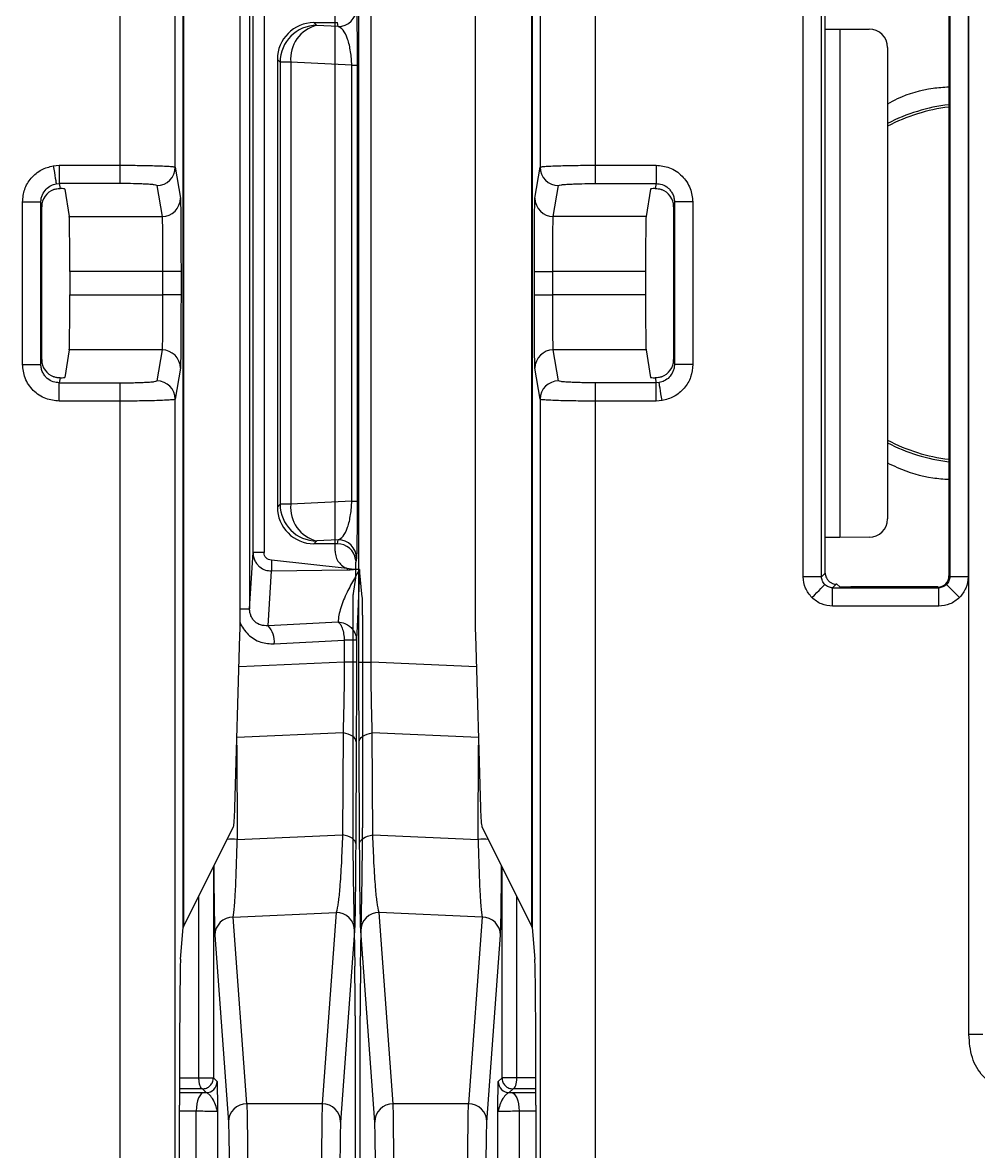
# Model space of a CAD drawing. Header units: inches. Extents: x 897.4 to 914.4, y -8.5 to 2.5.
# Drawn here: x 906.914 to 907.426, y -1.003 to -0.398 of the extents above; entities that cross this region are included whole.
import ezdxf

# ---------------------------------------------------------------- set-up
doc = ezdxf.new("R2010")
doc.units = ezdxf.units.IN
doc.header["$LTSCALE"] = 4
doc.header["$MEASUREMENT"] = 0
doc.layers.get('0').update_dxf_attribs({"linetype": 'CONTINUOUS'})

msp = doc.modelspace()

# ---------------------------------------------------------------- linework, layer by layer
for p, q in [((906.96596, -0.47437), (906.96596, 0.54089)), ((906.99548, -0.47539), (906.99548, 0.54089)), ((907.19113, 0.54089), (907.19113, -0.47539)), ((907.22066, 0.54089), (907.22066, -0.47437)), ((907.42105, -0.94044), (907.42105, -0.13476)), ((906.99975, -0.883), (906.99975, -0.19221)), ((906.99984, -0.19252), (906.99984, -0.88268)), ((907.18678, -0.88268), (907.18678, -0.19252)), ((907.18687, -0.19221), (907.18687, -0.883)), ((907.09399, -0.74085), (907.09399, -0.33435)), ((907.10046, -0.74085), (907.10046, -0.33435)), ((907.03031, -0.71672), (907.03031, -0.35849)), ((907.03536, -0.36302), (907.03536, -0.71219)), ((907.15631, -0.35849), (907.15631, -0.71671)), ((907.33222, -0.695), (907.33222, -0.38021)), ((907.34207, -0.695), (907.34207, -0.38021)), ((907.41036, -0.38064), (907.41036, -0.69457)), ((907.41079, -0.38021), (907.41079, -0.695)), ((907.42063, -0.38021), (907.42063, -0.695)), ((907.34404, -0.40135), (907.34404, -0.38218)), ((907.03719, -0.68206), (907.03719, -0.39315)), ((907.04309, -0.39315), (907.04309, -0.68206)), ((907.06987, -0.39791), (907.08247, -0.39789)), ((907.06987, -0.39791), (907.07137, -0.39941)), ((907.08282, -0.40001), (907.07137, -0.39941)), ((907.08125, -0.68131), (907.08125, -0.39389)), ((907.08282, -0.40001), (907.08247, -0.39789)), ((907.34404, -0.67385), (907.34404, -0.40135)), ((907.34404, -0.40135), (907.35182, -0.40135)), ((907.35182, -0.40135), (907.35182, -0.67385)), ((907.35182, -0.40135), (907.36759, -0.40136)), ((907.37741, -0.4112), (907.37741, -0.664)), ((907.05025, -0.4176), (907.05171, -0.41907)), ((907.05025, -0.4176), (907.05025, -0.6576)), ((907.05745, -0.41907), (907.05171, -0.41907)), ((907.05171, -0.41907), (907.05171, -0.65614)), ((907.09014, -0.42078), (907.05745, -0.41907)), ((907.05745, -0.41907), (907.05745, -0.65614)), ((907.09014, -0.65443), (907.09014, -0.42078)), ((907.09014, -0.42078), (907.09302, -0.42078)), ((907.09302, -0.42078), (907.09302, -0.65443)), ((906.93007, -0.47463), (906.9333, -0.47437)), ((906.9333, -0.47437), (906.96596, -0.47437)), ((906.9333, -0.47437), (906.9333, -0.48419)), ((906.96596, -0.48419), (906.96596, -0.47437)), ((906.99548, -0.47539), (906.99825, -0.49201)), ((907.18837, -0.49201), (907.19113, -0.47539)), ((907.22066, -0.47437), (907.25332, -0.47437)), ((907.22066, -0.47437), (907.22066, -0.48419)), ((907.25332, -0.47437), (907.25332, -0.48419)), ((906.93168, -0.48433), (906.9333, -0.48419)), ((906.96596, -0.48419), (906.9333, -0.48419)), ((906.9333, -0.48419), (906.93374, -0.48686)), ((906.93622, -0.48711), (906.93868, -0.50184)), ((906.98564, -0.48522), (906.98841, -0.50184)), ((907.19821, -0.50184), (907.20098, -0.48522)), ((907.22066, -0.48419), (907.25332, -0.48419)), ((907.25039, -0.48711), (907.24794, -0.50184)), ((907.25332, -0.48419), (907.25288, -0.48686)), ((906.91362, -0.58114), (906.91362, -0.49407)), ((906.91362, -0.49407), (906.92346, -0.49407)), ((906.92346, -0.58114), (906.92346, -0.49407)), ((906.92389, -0.49665), (906.92346, -0.49407)), ((907.26315, -0.49407), (907.26272, -0.49665)), ((907.26315, -0.49407), (907.26315, -0.58114)), ((907.273, -0.49407), (907.26315, -0.49407)), ((907.273, -0.49407), (907.273, -0.58114)), ((906.92389, -0.57855), (906.92389, -0.49665)), ((906.93868, -0.50184), (906.98841, -0.50184)), ((907.24794, -0.50184), (907.19821, -0.50184)), ((907.26272, -0.49665), (907.26272, -0.57855)), ((906.98874, -0.53133), (906.93892, -0.53133)), ((906.93892, -0.53133), (906.93892, -0.54388)), ((906.99858, -0.53133), (906.98874, -0.53133)), ((906.98874, -0.53133), (906.98874, -0.54388)), ((906.99858, -0.53133), (906.99858, -0.54388)), ((907.18804, -0.54388), (907.18804, -0.53133)), ((907.18804, -0.53133), (907.19788, -0.53133)), ((907.2477, -0.53133), (907.19788, -0.53133)), ((907.19788, -0.54388), (907.19788, -0.53133)), ((907.2477, -0.53133), (907.2477, -0.54388)), ((906.93892, -0.54388), (906.98874, -0.54388)), ((906.99858, -0.54388), (906.98874, -0.54388)), ((907.18804, -0.54388), (907.19788, -0.54388)), ((907.2477, -0.54388), (907.19788, -0.54388)), ((906.93868, -0.57336), (906.93622, -0.5881)), ((906.98841, -0.57336), (906.93868, -0.57336)), ((906.98841, -0.57336), (906.98564, -0.58999)), ((907.20098, -0.58999), (907.19821, -0.57336)), ((907.24794, -0.57336), (907.19821, -0.57336)), ((907.24794, -0.57336), (907.25039, -0.5881)), ((906.92346, -0.58114), (906.92389, -0.57855)), ((907.26272, -0.57855), (907.26315, -0.58114)), ((906.91362, -0.58114), (906.92346, -0.58114)), ((906.99825, -0.58319), (906.99548, -0.59982)), ((907.19113, -0.59982), (907.18837, -0.58319)), ((907.273, -0.58114), (907.26315, -0.58114)), ((906.93374, -0.58835), (906.9333, -0.59101)), ((906.9333, -0.59101), (906.96596, -0.59101)), ((906.9333, -0.60084), (906.9333, -0.59101)), ((906.96596, -0.60084), (906.96596, -0.59101)), ((907.22066, -0.59101), (907.22066, -0.60084)), ((907.25332, -0.59101), (907.22066, -0.59101)), ((907.25288, -0.58835), (907.25332, -0.59101)), ((907.25493, -0.59088), (907.25332, -0.59101)), ((907.25332, -0.60084), (907.25332, -0.59101)), ((906.96596, -0.60084), (906.9333, -0.60084)), ((906.96596, -1.45201), (906.96596, -0.60084)), ((906.99548, -1.45201), (906.99548, -0.59982)), ((907.19113, -0.59982), (907.19113, -1.45201)), ((907.22066, -0.60084), (907.22066, -1.45201)), ((907.25332, -0.60084), (907.22066, -0.60084)), ((907.25655, -0.60057), (907.25332, -0.60084)), ((907.05025, -0.6576), (907.05171, -0.65614)), ((907.05745, -0.65614), (907.05171, -0.65614)), ((907.09014, -0.65443), (907.05745, -0.65614)), ((907.09014, -0.65443), (907.09302, -0.65443)), ((907.07137, -0.6758), (907.06987, -0.67729)), ((907.08247, -0.67732), (907.06987, -0.67729)), ((907.08282, -0.6752), (907.07137, -0.6758)), ((907.08247, -0.67732), (907.08282, -0.6752)), ((907.34404, -0.69302), (907.34404, -0.67385)), ((907.35182, -0.67385), (907.34404, -0.67385)), ((907.36759, -0.67384), (907.35182, -0.67385)), ((907.03536, -0.71219), (907.03719, -0.68206)), ((907.04309, -0.68206), (907.03719, -0.68206)), ((907.04702, -0.68603), (907.04702, -0.69188)), ((907.08775, -0.69057), (907.04702, -0.68603)), ((907.0922, -0.68574), (907.0923, -0.68719)), ((907.09266, -0.68503), (907.0923, -0.68719)), ((907.04524, -0.72127), (907.04702, -0.69188)), ((907.04702, -0.69188), (907.08775, -0.69123)), ((907.08775, -0.69057), (907.08775, -0.69123)), ((907.09106, -0.69115), (907.08775, -0.69057)), ((907.09222, -0.69557), (907.09083, -0.70394)), ((907.09432, -0.69115), (907.09106, -0.69115)), ((907.09579, -0.70586), (907.09432, -0.69115)), ((907.34207, -0.695), (907.33222, -0.695)), ((907.34207, -0.695), (907.34404, -0.69302)), ((907.41036, -0.69457), (907.41079, -0.695)), ((907.42063, -0.695), (907.41079, -0.695)), ((907.34991, -0.69896), (907.34797, -0.7009)), ((907.34797, -0.7009), (907.40489, -0.7009)), ((907.34797, -0.71074), (907.34797, -0.7009)), ((907.35177, -0.70042), (907.35033, -0.69898)), ((907.40446, -0.70047), (907.35768, -0.70047)), ((907.40489, -0.7009), (907.40446, -0.70047)), ((907.40489, -0.71074), (907.40489, -0.7009)), ((907.41602, -0.70613), (907.40906, -0.69917)), ((907.03031, -0.71219), (907.03536, -0.71219)), ((907.09075, -0.71377), (907.09075, -0.82965)), ((907.40489, -0.71074), (907.34797, -0.71074)), ((907.08279, -0.71931), (907.04524, -0.72127)), ((907.09587, -0.71566), (907.09587, -0.82965)), ((907.02749, -0.8188), (907.03018, -0.72626)), ((907.04861, -0.73102), (907.08615, -0.72905)), ((907.08615, -0.72905), (907.08615, -0.74085)), ((907.09263, -0.72905), (907.08615, -0.72905)), ((907.09263, -0.72905), (907.09263, -0.74085)), ((907.15644, -0.72626), (907.15913, -0.8188)), ((907.08615, -0.74085), (907.02968, -0.74332)), ((907.09263, -0.74085), (907.08615, -0.74085)), ((907.09399, -0.74085), (907.10046, -0.74085)), ((907.15694, -0.74332), (907.10046, -0.74085)), ((907.08546, -0.77873), (907.02858, -0.78121)), ((907.08546, -0.77873), (907.08519, -0.83333)), ((907.10143, -0.83333), (907.10116, -0.77873)), ((907.15804, -0.78121), (907.10116, -0.77873)), ((907.02846, -0.7852), (907.02872, -0.83579)), ((907.09253, -0.78344), (907.09225, -0.83804)), ((907.09436, -0.83804), (907.09409, -0.78344)), ((907.1579, -0.83579), (907.15816, -0.7852)), ((906.99984, -0.88268), (907.02669, -0.82883)), ((907.15993, -0.82883), (907.18678, -0.88268)), ((907.02872, -0.83579), (907.08519, -0.83333)), ((907.10143, -0.83333), (907.1579, -0.83579)), ((907.01592, -0.85044), (907.01592, -0.96361)), ((907.1707, -0.96361), (907.1707, -0.85044)), ((907.0909, -0.85641), (907.09178, -0.90367)), ((907.09484, -0.90367), (907.09572, -0.85641)), ((907.008, -0.86633), (907.008, -0.96361)), ((907.17862, -0.96361), (907.17862, -0.86633)), ((907.02657, -0.87739), (907.08178, -0.87499)), ((907.03387, -0.97752), (907.02657, -0.87739)), ((907.08178, -0.87499), (907.07431, -0.97752)), ((907.11231, -0.97752), (907.10484, -0.87499)), ((907.16005, -0.87739), (907.10484, -0.87499)), ((907.16005, -0.87739), (907.15275, -0.97752)), ((906.99834, -0.90004), (906.99975, -0.883)), ((907.18687, -0.883), (907.18828, -0.90004)), ((907.01673, -0.88717), (907.02402, -0.98729)), ((907.09162, -0.88476), (907.08415, -0.98729)), ((907.10247, -0.98729), (907.095, -0.88476)), ((907.1626, -0.98729), (907.16989, -0.88717)), ((907.09193, -0.93043), (907.09193, -1.32832)), ((907.09469, -1.32832), (907.09469, -0.93043)), ((907.42859, -0.94044), (907.42105, -0.94044)), ((906.99773, -0.96364), (907.008, -0.96361)), ((907.008, -0.96361), (907.01592, -0.96361)), ((907.01592, -0.96361), (907.01791, -0.9656)), ((907.1687, -0.9656), (907.1707, -0.96361)), ((907.17862, -0.96361), (907.1707, -0.96361)), ((907.18889, -0.96364), (907.17862, -0.96361)), ((907.01002, -0.96951), (906.99772, -0.96955)), ((906.99772, -0.97145), (907.01094, -0.9715)), ((907.01201, -0.97151), (907.01002, -0.96951)), ((907.01094, -0.9715), (907.01201, -0.97151)), ((907.1766, -0.96951), (907.17461, -0.97151)), ((907.17461, -0.97151), (907.17568, -0.9715)), ((907.17568, -0.9715), (907.1889, -0.97145)), ((907.18889, -0.96955), (907.1766, -0.96951)), ((906.99772, -1.51413), (906.99772, -0.97835)), ((907.07431, -0.97752), (907.03387, -0.97752)), ((907.15275, -0.97752), (907.11231, -0.97752)), ((907.1889, -0.97835), (907.1889, -1.51413)), ((906.99772, -0.98131), (907.00678, -0.98135)), ((907.00678, -1.01906), (907.00678, -0.98135)), ((907.01814, -0.98158), (907.01814, -1.01882)), ((907.16848, -1.01882), (907.16848, -0.98158)), ((907.17984, -0.98135), (907.1889, -0.98131)), ((907.17984, -0.98135), (907.17984, -1.01906))]:
    msp.add_line(p, q)
at = {"flags": 128}
for points in [[(906.93007, -0.47463), (906.93037, -0.47646), (906.93067, -0.47823), (906.93094, -0.47986), (906.93118, -0.48131), (906.93138, -0.48252), (906.93154, -0.48345), (906.93164, -0.48406), (906.93168, -0.48433)], [(907.25655, -0.60057), (907.25624, -0.59874), (907.25595, -0.59698), (907.25568, -0.59534), (907.25544, -0.59389), (907.25524, -0.59268), (907.25508, -0.59176), (907.25498, -0.59115), (907.25493, -0.59088)], [(907.33684, -0.70613), (907.33818, -0.70479), (907.33948, -0.70349), (907.34068, -0.70229), (907.34173, -0.70124), (907.34259, -0.70038), (907.34324, -0.69973), (907.34365, -0.69932), (907.34379, -0.69917)], [(907.09253, -0.78344), (907.09239, -0.78266), (907.09201, -0.78189), (907.09139, -0.78117), (907.09054, -0.78051), (907.0895, -0.77992), (907.08829, -0.77942), (907.08693, -0.77902), (907.08546, -0.77873)], [(907.09409, -0.78344), (907.09423, -0.78266), (907.09461, -0.78189), (907.09523, -0.78117), (907.09607, -0.78051), (907.09712, -0.77992), (907.09833, -0.77942), (907.09969, -0.77902), (907.10116, -0.77873)], [(907.09225, -0.83804), (907.09212, -0.83725), (907.09173, -0.83649), (907.09111, -0.83577), (907.09027, -0.83511), (907.08923, -0.83451), (907.08801, -0.83401), (907.08665, -0.83362), (907.08519, -0.83333)], [(907.09436, -0.83804), (907.0945, -0.83725), (907.09488, -0.83649), (907.09551, -0.83577), (907.09635, -0.8351), (907.09739, -0.83451), (907.09861, -0.83401), (907.09996, -0.83362), (907.10143, -0.83333)], [(907.1766, -0.96951), (907.17699, -0.96939), (907.17737, -0.96905), (907.17772, -0.9685), (907.17803, -0.96777), (907.17828, -0.96688), (907.17846, -0.96586), (907.17858, -0.96476), (907.17862, -0.96361)], [(907.01094, -0.9715), (907.01013, -0.97171), (907.00935, -0.97227), (907.00863, -0.97319), (907.00801, -0.97441), (907.00749, -0.9759), (907.0071, -0.9776), (907.00686, -0.97943), (907.00678, -0.98135)], [(907.17568, -0.9715), (907.17649, -0.97171), (907.17727, -0.97227), (907.17798, -0.97319), (907.17861, -0.97441), (907.17913, -0.9759), (907.17952, -0.9776), (907.17976, -0.97943), (907.17984, -0.98135)]]:
    msp.add_lwpolyline(points, dxfattribs=at)
for centre, radius, start, end in [((907.08282, -0.39017), 0.00984, 269.99185, 359.93125), ((907.07143, -0.41913), 0.01972, 90.18407, 179.81593), ((907.07576, -0.41727), 0.0184, 103.80737, 185.58999), ((907.4217, -0.5376), 0.09637, 96.75891, 117.36061), ((907.4217, -0.5376), 0.09508, 96.85098, 117.76335), ((906.98564, -0.47538), 0.00984, 269.99307, 359.93175), ((907.20098, -0.47538), 0.00984, 180.06946, 270.00743), ((906.98841, -0.492), 0.00984, 269.99221, 359.93004), ((907.19821, -0.492), 0.00984, 180.06875, 270.00815), ((906.98841, -0.58321), 0.00984, 0.06996, 90.00779), ((907.19821, -0.5832), 0.00984, 89.99185, 179.93125), ((906.98564, -0.59983), 0.00984, 0.06825, 90.00693), ((907.20098, -0.59983), 0.00984, 89.99257, 179.93054), ((907.4217, -0.5376), 0.09508, 242.23665, 263.14902), ((907.4217, -0.5376), 0.09637, 242.63939, 263.24109), ((907.07143, -0.65608), 0.01972, 180.18407, 269.81593), ((907.07576, -0.65793), 0.0184, 174.41001, 256.19263), ((907.08282, -0.68504), 0.00984, 0.06875, 90.00815), ((907.03627, -0.72983), 0.0124, 354.5068, 43.61713), ((907.02601, -0.85503), 0.01943, 82.00379, 98.2834), ((907.1606, -0.85502), 0.01942, 81.71537, 97.99742), ((907.02655, -0.88721), 0.00982, 89.86616, 179.72685), ((907.0818, -0.88481), 0.00982, 0.27093, 90.1352), ((907.10482, -0.88481), 0.00982, 89.86528, 179.72858), ((907.16007, -0.88721), 0.00982, 0.27217, 90.13396), ((907.01201, -0.9656), 0.00591, 270.00506, 359.99636), ((907.17461, -0.9656), 0.00591, 180.00507, 269.99493), ((907.03384, -0.98734), 0.00982, 89.86652, 179.72734), ((907.07433, -0.98734), 0.00982, 0.27315, 90.13299), ((907.11229, -0.98734), 0.00982, 89.8653, 179.72685), ((907.15278, -0.98734), 0.00982, 0.27315, 90.13299)]:
    msp.add_arc(centre, radius, start, end)
for centre, major_axis, ratio, start_param, end_param in [((907.06992, -0.41762), (-0.00453, 0.01919), 0.997962, 6.053705, 7.621762), ((907.36757, -0.41121), (0.00679, 0.00713), 0.999247, 5.473437, 7.042718), ((906.93374, -0.49666), (-0.00162, 0.00972), 0.998592, 0.189322, 1.405563), ((906.93032, -0.48711), (0.00591, 0), 0.052408, 0.008727, 0.952685), ((907.2563, -0.48711), (0.00591, 0), 0.052408, 2.188907, 3.132866), ((907.25288, -0.49666), (-0.00162, -0.00972), 0.998592, 1.736029, 2.952271), ((906.93866, -0.53133), (0, 0.02953), 0.008727, 4.712389, 6.230825), ((907.24795, -0.53133), (0, 0.02953), 0.008727, 0.05236, 1.570796), ((906.93866, -0.54388), (0, 0.02953), 0.008727, 3.193953, 4.712389), ((907.24795, -0.54388), (0, 0.02953), 0.008727, 1.570796, 3.089233), ((906.93374, -0.57855), (0.00162, 0.00972), 0.998592, 1.736029, 2.952271), ((907.25288, -0.57855), (0.00162, -0.00972), 0.998592, 0.189322, 1.405563), ((906.93032, -0.58809), (0.00591, 0), 0.052408, 5.3305, 6.274459), ((907.2563, -0.58809), (0.00591, 0), 0.052408, 3.150319, 4.094278), ((907.06992, -0.65758), (0.00453, 0.01919), 0.997962, 1.803016, 3.371073), ((907.36757, -0.664), (-0.00679, 0.00713), 0.999247, 2.38206, 3.951341), ((907.08247, -0.68717), (-0.00336, 0.00927), 0.997866, 4.511272, 5.93383), ((907.09222, -0.68574), (0, 0.00984), 0.00873, 3.193969, 4.563873), ((907.34995, -0.69302), (-0.00418, -0.00418), 0.999924, 5.497825, 5.858871), ((907.40446, -0.69457), (0.00418, -0.00418), 0.999924, 5.497825, 7.068545), ((907.34442, -0.69898), (0.00591, 0), 0.008727, 0.008727, 0.376469), ((907.35768, -0.70042), (0.00591, 0), 0.008727, 3.150319, 4.712389), ((907.09083, -0.71377), (0, 0.00984), 0.008727, 0.05236, 1.570796), ((907.09579, -0.71566), (0, 0.00984), 0.008727, 4.712389, 6.195919), ((907.02927, -0.71672), (0, 0.01969), 0.052408, 4.206243, 4.712389), ((907.15735, -0.71671), (0, 0.01969), 0.052408, 1.570796, 2.076942), ((907.02659, -0.80925), (0, 0.01969), 0.052408, 3.246312, 4.206243), ((907.16003, -0.80925), (0, 0.01969), 0.052408, 2.076942, 3.036873), ((907.09101, -0.82965), (0, 0.02953), 0.008727, 1.570796, 2.70526), ((907.09561, -0.82965), (0, 0.02953), 0.008727, 3.577925, 4.712389), ((907.06865, -0.88306), (0.0689, 0), 0.105104, 3.089233, 3.132866), ((907.11797, -0.88306), (0.0689, 0), 0.105104, 0.008727, 0.05236), ((906.99841, -0.97835), (0, 0.07874), 0.008727, 0.10472, 1.570796), ((907.18821, -0.97835), (0, 0.07874), 0.008727, 4.712389, 6.178466), ((907.09167, -0.93043), (0, 0.02953), 0.008727, 4.712389, 5.846853), ((907.09495, -0.93043), (0, 0.02953), 0.008727, 0.436332, 1.570796)]:
    msp.add_ellipse(centre, major_axis=major_axis, ratio=ratio, start_param=start_param, end_param=end_param)
for points, knots in [([(907.09266, -0.39018), (907.09271, -0.39082), (907.0928, -0.39209), (907.0929, -0.39794), (907.09296, -0.40441), (907.09299, -0.40969), (907.09302, -0.4152), (907.09302, -0.41894), (907.09302, -0.42078)], [0, 0, 0, 0, 0.276288, 0.553742, 0.680305, 0.798378, 0.901061, 1, 1, 1, 1]), ([(907.09014, -0.42078), (907.09009, -0.41955), (907.08999, -0.41695), (907.08951, -0.41325), (907.08882, -0.40971), (907.08751, -0.40529), (907.08546, -0.40139), (907.08371, -0.40047), (907.08282, -0.40001)], [0, 0, 0, 0, 0.084004, 0.177985, 0.286467, 0.412416, 0.702382, 1, 1, 1, 1]), ([(907.41036, -0.43245), (907.40751, -0.43266), (907.39801, -0.43336), (907.38671, -0.43652), (907.37913, -0.44061), (907.37741, -0.44154)], [0, 0, 0, 0, 0.24953, 0.830138, 1, 1, 1, 1]), ([(906.91362, -0.49407), (906.91384, -0.49176), (906.91428, -0.48713), (906.91805, -0.48104), (906.92342, -0.47643), (906.9279, -0.47522), (906.93007, -0.47463)], [0, 0, 0, 0, 0.249475, 0.500411, 0.758119, 1, 1, 1, 1]), ([(906.96596, -0.47437), (906.96902, -0.47438), (906.97567, -0.47441), (906.98343, -0.47458), (906.98892, -0.47476), (906.99243, -0.47494), (906.99494, -0.47515), (906.9953, -0.47531), (906.99548, -0.47539)], [0, 0, 0, 0, 0.199311, 0.431927, 0.561338, 0.699157, 0.84538, 1, 1, 1, 1]), ([(907.19113, -0.47539), (907.19132, -0.47531), (907.19168, -0.47515), (907.19419, -0.47494), (907.1977, -0.47476), (907.20319, -0.47458), (907.21095, -0.47441), (907.21759, -0.47438), (907.22066, -0.47437)], [0, 0, 0, 0, 0.154621, 0.300842, 0.438661, 0.56807, 0.800686, 1, 1, 1, 1]), ([(907.25332, -0.47437), (907.2558, -0.47463), (907.2596, -0.47504), (907.26419, -0.47748), (907.26731, -0.48002), (907.26987, -0.48316), (907.27232, -0.48775), (907.27273, -0.49159), (907.273, -0.49407)], [0, 0, 0, 0, 0.239319, 0.368033, 0.499785, 0.628565, 0.760385, 1, 1, 1, 1]), ([(906.92346, -0.49407), (906.9235, -0.49339), (906.92358, -0.49205), (906.92438, -0.48961), (906.92604, -0.48711), (906.92873, -0.48509), (906.93074, -0.48457), (906.93168, -0.48433)], [0, 0, 0, 0, 0.148133, 0.289738, 0.552205, 0.788926, 1, 1, 1, 1]), ([(906.93032, -0.48741), (906.93087, -0.48724), (906.93198, -0.4869), (906.93313, -0.48684), (906.93367, -0.48686), (906.93374, -0.48686)], [0, 0, 0, 0, 0.465983, 0.932299, 1, 1, 1, 1]), ([(906.98564, -0.48522), (906.98536, -0.48509), (906.98492, -0.48489), (906.98247, -0.48465), (906.97994, -0.48449), (906.9768, -0.48436), (906.97224, -0.48423), (906.96842, -0.48421), (906.96596, -0.48419)], [0, 0, 0, 0, 0.239716, 0.368485, 0.500221, 0.62892, 0.760588, 1, 1, 1, 1]), ([(907.20098, -0.48522), (907.20126, -0.48509), (907.20169, -0.48489), (907.20415, -0.48465), (907.20668, -0.48449), (907.20981, -0.48436), (907.21438, -0.48423), (907.2182, -0.48421), (907.22066, -0.48419)], [0, 0, 0, 0, 0.239716, 0.368483, 0.500217, 0.62892, 0.760587, 1, 1, 1, 1]), ([(907.25288, -0.48686), (907.25338, -0.48686), (907.25438, -0.48687), (907.2556, -0.48716), (907.25622, -0.48738), (907.2563, -0.48741)], [0, 0, 0, 0, 0.466827, 0.934187, 1, 1, 1, 1]), ([(907.25332, -0.48419), (907.25442, -0.4843), (907.25674, -0.48453), (907.25938, -0.48612), (907.26116, -0.48799), (907.26225, -0.48977), (907.26301, -0.49183), (907.2631, -0.49331), (907.26315, -0.49407)], [0, 0, 0, 0, 0.212684, 0.449619, 0.577879, 0.712351, 0.853057, 1, 1, 1, 1]), ([(906.99825, -0.49201), (906.99829, -0.49278), (906.99838, -0.49436), (906.99849, -0.50359), (906.99856, -0.51656), (906.99857, -0.52653), (906.99858, -0.53133)], [0, 0, 0, 0, 0.240777, 0.500007, 0.759233, 1, 1, 1, 1]), ([(907.18804, -0.53133), (907.18804, -0.52653), (907.18805, -0.51656), (907.18813, -0.50359), (907.18824, -0.49436), (907.18832, -0.49277), (907.18837, -0.49201)], [0, 0, 0, 0, 0.240767, 0.499993, 0.759223, 1, 1, 1, 1]), ([(906.98841, -0.50184), (906.98844, -0.50211), (906.98849, -0.50264), (906.98855, -0.50522), (906.98861, -0.50872), (906.98867, -0.51414), (906.98872, -0.52176), (906.98873, -0.52829), (906.98874, -0.53133)], [0, 0, 0, 0, 0.152476, 0.297166, 0.434065, 0.563168, 0.797037, 1, 1, 1, 1]), ([(907.19788, -0.53133), (907.19789, -0.52829), (907.1979, -0.52176), (907.19795, -0.51414), (907.19801, -0.50872), (907.19807, -0.50522), (907.19813, -0.50264), (907.19818, -0.50211), (907.19821, -0.50184)], [0, 0, 0, 0, 0.202963, 0.436832, 0.565935, 0.702834, 0.847524, 1, 1, 1, 1]), ([(906.98874, -0.54388), (906.98873, -0.54691), (906.98872, -0.55344), (906.98867, -0.56107), (906.98861, -0.56649), (906.98855, -0.56998), (906.98849, -0.57256), (906.98844, -0.57309), (906.98841, -0.57336)], [0, 0, 0, 0, 0.202963, 0.436832, 0.565935, 0.702834, 0.847524, 1, 1, 1, 1]), ([(906.99858, -0.54388), (906.99857, -0.54868), (906.99856, -0.55864), (906.99849, -0.57162), (906.99838, -0.58084), (906.99829, -0.58243), (906.99825, -0.58319)], [0, 0, 0, 0, 0.240767, 0.499993, 0.759223, 1, 1, 1, 1]), ([(907.18837, -0.58319), (907.18832, -0.58243), (907.18824, -0.58084), (907.18813, -0.57162), (907.18805, -0.55864), (907.18804, -0.54868), (907.18804, -0.54388)], [0, 0, 0, 0, 0.2407771, 0.5000067, 0.7592333, 1, 1, 1, 1]), ([(907.19821, -0.57336), (907.19818, -0.57309), (907.19813, -0.57256), (907.19807, -0.56998), (907.19801, -0.56649), (907.19795, -0.56107), (907.1979, -0.55344), (907.19789, -0.54691), (907.19788, -0.54388)], [0, 0, 0, 0, 0.152476, 0.297166, 0.434065, 0.563168, 0.797037, 1, 1, 1, 1]), ([(906.9333, -0.60084), (906.93082, -0.60058), (906.92702, -0.60017), (906.92243, -0.59772), (906.91931, -0.59519), (906.91675, -0.59205), (906.9143, -0.58746), (906.91389, -0.58361), (906.91362, -0.58114)], [0, 0, 0, 0, 0.239314, 0.368036, 0.499784, 0.628567, 0.760385, 1, 1, 1, 1]), ([(906.9333, -0.59101), (906.9322, -0.5909), (906.92988, -0.59068), (906.92724, -0.58908), (906.92546, -0.58722), (906.92436, -0.58544), (906.92361, -0.58337), (906.92351, -0.58189), (906.92346, -0.58114)], [0, 0, 0, 0, 0.212692, 0.449618, 0.577878, 0.712349, 0.853058, 1, 1, 1, 1]), ([(907.26315, -0.58114), (907.26311, -0.58182), (907.26303, -0.58315), (907.26224, -0.58559), (907.26058, -0.58809), (907.25789, -0.59011), (907.25588, -0.59063), (907.25493, -0.59088)], [0, 0, 0, 0, 0.1481334, 0.2897358, 0.5522043, 0.7889347, 1, 1, 1, 1]), ([(907.273, -0.58114), (907.27278, -0.58345), (907.27234, -0.58808), (907.26857, -0.59416), (907.2632, -0.59878), (907.25872, -0.59999), (907.25655, -0.60057)], [0, 0, 0, 0, 0.249475, 0.500413, 0.758113, 1, 1, 1, 1]), ([(906.93374, -0.58835), (906.93324, -0.58834), (906.93224, -0.58833), (906.93101, -0.58804), (906.9304, -0.58782), (906.93032, -0.58779)], [0, 0, 0, 0, 0.466844, 0.934222, 1, 1, 1, 1]), ([(906.96596, -0.59101), (906.96842, -0.591), (906.97221, -0.59098), (906.97678, -0.59085), (906.97989, -0.59072), (906.98245, -0.59055), (906.98492, -0.59032), (906.98536, -0.59012), (906.98564, -0.58999)], [0, 0, 0, 0, 0.239412, 0.36808, 0.499776, 0.628512, 0.760284, 1, 1, 1, 1]), ([(907.22066, -0.59101), (907.2182, -0.591), (907.21441, -0.59098), (907.20984, -0.59085), (907.20673, -0.59072), (907.20417, -0.59055), (907.2017, -0.59032), (907.20126, -0.59012), (907.20098, -0.58999)], [0, 0, 0, 0, 0.239413, 0.368076, 0.49978, 0.628516, 0.760284, 1, 1, 1, 1]), ([(907.2563, -0.58779), (907.25575, -0.58796), (907.25464, -0.5883), (907.25349, -0.58836), (907.25295, -0.58835), (907.25288, -0.58835)], [0, 0, 0, 0, 0.465966, 0.932301, 1, 1, 1, 1]), ([(906.99548, -0.59982), (906.9953, -0.5999), (906.99494, -0.60006), (906.99243, -0.60026), (906.98892, -0.60044), (906.98343, -0.60062), (906.97567, -0.60079), (906.96902, -0.60083), (906.96596, -0.60084)], [0, 0, 0, 0, 0.15462, 0.300843, 0.438662, 0.568073, 0.800689, 1, 1, 1, 1]), ([(907.22066, -0.60084), (907.21759, -0.60082), (907.21095, -0.60079), (907.20319, -0.60062), (907.1977, -0.60044), (907.19419, -0.60026), (907.19168, -0.60006), (907.19132, -0.5999), (907.19113, -0.59982)], [0, 0, 0, 0, 0.199314, 0.43193, 0.561339, 0.699158, 0.845379, 1, 1, 1, 1]), ([(907.37741, -0.63399), (907.37914, -0.6348), (907.38689, -0.63842), (907.39798, -0.64189), (907.4075, -0.64255), (907.41036, -0.64275)], [0, 0, 0, 0, 0.166406, 0.749127, 1, 1, 1, 1]), ([(907.08282, -0.6752), (907.08371, -0.67473), (907.08546, -0.67381), (907.08751, -0.66991), (907.08882, -0.66549), (907.08951, -0.66196), (907.08999, -0.65825), (907.09009, -0.65565), (907.09014, -0.65443)], [0, 0, 0, 0, 0.297617, 0.587582, 0.713526, 0.822001, 0.91599, 1, 1, 1, 1]), ([(907.09302, -0.65443), (907.09302, -0.65626), (907.09302, -0.66), (907.09299, -0.66551), (907.09296, -0.67079), (907.0929, -0.67726), (907.0928, -0.68311), (907.09271, -0.68439), (907.09266, -0.68503)], [0, 0, 0, 0, 0.098767, 0.201613, 0.31931, 0.446252, 0.72371, 1, 1, 1, 1]), ([(907.03719, -0.68206), (907.03724, -0.68284), (907.03735, -0.68435), (907.03815, -0.68645), (907.03929, -0.68823), (907.0411, -0.69005), (907.04371, -0.69156), (907.04597, -0.69178), (907.04702, -0.69188)], [0, 0, 0, 0, 0.151733, 0.295868, 0.43243, 0.561427, 0.795675, 1, 1, 1, 1]), ([(907.04702, -0.68603), (907.04651, -0.68598), (907.04548, -0.68587), (907.04439, -0.68507), (907.04373, -0.68429), (907.04322, -0.68337), (907.04314, -0.68258), (907.04309, -0.68206)], [0, 0, 0, 0, 0.246892, 0.497433, 0.624595, 0.747426, 1, 1, 1, 1]), ([(907.08125, -0.68131), (907.08135, -0.68239), (907.08155, -0.68449), (907.08306, -0.68724), (907.08515, -0.68938), (907.0869, -0.69018), (907.08775, -0.69057)], [0, 0, 0, 0, 0.267696, 0.523492, 0.76753, 1, 1, 1, 1]), ([(907.09432, -0.69115), (907.0934, -0.69274), (907.09177, -0.69555), (907.08949, -0.6996), (907.08752, -0.70343), (907.08569, -0.70745), (907.08422, -0.71155), (907.08318, -0.71551), (907.08291, -0.71807), (907.08279, -0.71931)], [0, 0, 0, 0, 0.1702416, 0.2996425, 0.4316607, 0.5786508, 0.7282147, 0.8686518, 1, 1, 1, 1]), ([(907.08775, -0.69123), (907.08846, -0.69121), (907.08955, -0.69117), (907.09067, -0.69115), (907.09106, -0.69115)], [0, 0, 0, 0, 0.645721, 1, 1, 1, 1]), ([(907.09432, -0.69115), (907.09423, -0.69356), (907.09406, -0.69782), (907.09382, -0.70388), (907.09359, -0.70944), (907.09335, -0.71503), (907.0931, -0.72035), (907.09286, -0.7251), (907.0927, -0.72776), (907.09263, -0.72905)], [0, 0, 0, 0, 0.170241, 0.299643, 0.431661, 0.578651, 0.728214, 0.868652, 1, 1, 1, 1]), ([(907.33684, -0.70613), (907.33551, -0.70451), (907.33287, -0.70125), (907.33244, -0.69708), (907.33222, -0.695)], [0, 0, 0, 0, 0.499982, 1, 1, 1, 1]), ([(907.34379, -0.69917), (907.34354, -0.69888), (907.34302, -0.69831), (907.34248, -0.69727), (907.34213, -0.69616), (907.34209, -0.69538), (907.34207, -0.695)], [0, 0, 0, 0, 0.250028, 0.49998, 0.749983, 1, 1, 1, 1]), ([(907.34442, -0.69511), (907.34469, -0.69566), (907.34523, -0.69677), (907.34658, -0.69797), (907.34795, -0.69865), (907.34917, -0.69893), (907.34965, -0.69895), (907.34991, -0.69896)], [0, 0, 0, 0, 0.2127805, 0.426392, 0.619751, 0.7982953, 1, 1, 1, 1]), ([(907.41079, -0.695), (907.41077, -0.69538), (907.41073, -0.69616), (907.41037, -0.69727), (907.40984, -0.69831), (907.40932, -0.69888), (907.40906, -0.69917)], [0, 0, 0, 0, 0.250017, 0.50002, 0.749972, 1, 1, 1, 1]), ([(907.42063, -0.695), (907.42042, -0.69708), (907.41999, -0.70125), (907.41734, -0.70451), (907.41602, -0.70613)], [0, 0, 0, 0, 0.500009, 1, 1, 1, 1]), ([(907.34797, -0.7009), (907.34758, -0.70088), (907.34681, -0.70084), (907.3457, -0.70048), (907.34466, -0.69995), (907.34408, -0.69943), (907.34379, -0.69917)], [0, 0, 0, 0, 0.250019, 0.499962, 0.749971, 1, 1, 1, 1]), ([(907.40906, -0.69917), (907.40877, -0.69943), (907.4082, -0.69995), (907.40716, -0.70048), (907.40605, -0.70084), (907.40527, -0.70088), (907.40489, -0.7009)], [0, 0, 0, 0, 0.250028, 0.49998, 0.749983, 1, 1, 1, 1]), ([(907.34797, -0.71074), (907.34589, -0.71053), (907.34171, -0.7101), (907.33846, -0.70746), (907.33684, -0.70613)], [0, 0, 0, 0, 0.4999965, 1, 1, 1, 1]), ([(907.41602, -0.70613), (907.4144, -0.70746), (907.41114, -0.7101), (907.40697, -0.71053), (907.40489, -0.71074)], [0, 0, 0, 0, 0.499982, 1, 1, 1, 1]), ([(907.04524, -0.72127), (907.04388, -0.72126), (907.04144, -0.72124), (907.03862, -0.71956), (907.03698, -0.7177), (907.03605, -0.71601), (907.03547, -0.71414), (907.0354, -0.71284), (907.03536, -0.71219)], [0, 0, 0, 0, 0.296033, 0.53161, 0.65095, 0.767, 0.882435, 1, 1, 1, 1]), ([(907.03027, -0.71942), (907.03027, -0.71942), (907.03053, -0.72072), (907.03211, -0.72297), (907.03453, -0.72604), (907.03772, -0.72844), (907.04234, -0.73069), (907.04614, -0.73089), (907.04861, -0.73102)], [0, 0, 0, 0, 0.000373, 0.164993, 0.334623, 0.502362, 0.676611, 1, 1, 1, 1]), ([(907.08279, -0.71931), (907.08319, -0.71959), (907.08401, -0.72015), (907.08507, -0.72245), (907.08586, -0.72551), (907.08606, -0.72787), (907.08615, -0.72905)], [0, 0, 0, 0, 0.249995, 0.499996, 0.750006, 1, 1, 1, 1]), ([(907.08279, -0.71931), (907.08403, -0.71944), (907.08583, -0.71963), (907.08813, -0.7208), (907.08998, -0.72223), (907.09147, -0.72425), (907.09244, -0.72664), (907.09256, -0.7282), (907.09263, -0.72905)], [0, 0, 0, 0, 0.23939, 0.348513, 0.499788, 0.693593, 0.832838, 1, 1, 1, 1]), ([(907.08615, -0.74085), (907.0861, -0.74736), (907.08598, -0.76069), (907.08564, -0.77263), (907.08546, -0.77873)], [0, 0, 0, 0, 0.48871, 1, 1, 1, 1]), ([(907.09263, -0.74085), (907.09263, -0.74829), (907.09262, -0.76324), (907.09256, -0.77668), (907.09253, -0.78344)], [0, 0, 0, 0, 0.497178, 1, 1, 1, 1]), ([(907.09409, -0.78344), (907.09406, -0.77668), (907.094, -0.76324), (907.09399, -0.74829), (907.09399, -0.74085)], [0, 0, 0, 0, 0.502822, 1, 1, 1, 1]), ([(907.10116, -0.77873), (907.10098, -0.77263), (907.10064, -0.76069), (907.10052, -0.74736), (907.10046, -0.74085)], [0, 0, 0, 0, 0.51129, 1, 1, 1, 1]), ([(907.08519, -0.83333), (907.08498, -0.8385), (907.08456, -0.84943), (907.0838, -0.86127), (907.08279, -0.87088), (907.08215, -0.87347), (907.08178, -0.87499)], [0, 0, 0, 0, 0.232868, 0.492731, 0.704468, 1, 1, 1, 1]), ([(907.10484, -0.87499), (907.10447, -0.87347), (907.10383, -0.87088), (907.10282, -0.86127), (907.10206, -0.84943), (907.10163, -0.8385), (907.10143, -0.83333)], [0, 0, 0, 0, 0.295516, 0.507269, 0.767122, 1, 1, 1, 1]), ([(907.02657, -0.87739), (907.02679, -0.87588), (907.02717, -0.87329), (907.02783, -0.86368), (907.0283, -0.85187), (907.02858, -0.84095), (907.02872, -0.83579)], [0, 0, 0, 0, 0.296061, 0.506542, 0.766691, 1, 1, 1, 1]), ([(907.09225, -0.83804), (907.09222, -0.84402), (907.09215, -0.85626), (907.09199, -0.87033), (907.09182, -0.88066), (907.09169, -0.8834), (907.09162, -0.88476)], [0, 0, 0, 0, 0.241537, 0.494082, 0.749845, 1, 1, 1, 1]), ([(907.095, -0.88476), (907.09493, -0.8834), (907.0948, -0.88066), (907.09463, -0.87033), (907.09447, -0.85626), (907.0944, -0.84402), (907.09436, -0.83804)], [0, 0, 0, 0, 0.250155, 0.505918, 0.758463, 1, 1, 1, 1]), ([(907.1579, -0.83579), (907.15804, -0.84095), (907.15832, -0.85187), (907.15879, -0.86368), (907.15944, -0.87329), (907.15983, -0.87588), (907.16005, -0.87739)], [0, 0, 0, 0, 0.233302, 0.493459, 0.703923, 1, 1, 1, 1]), ([(907.01616, -0.84995), (907.01618, -0.85261), (907.01623, -0.86143), (907.01636, -0.87268), (907.01654, -0.8831), (907.01666, -0.88582), (907.01673, -0.88717)], [0, 0, 0, 0, 0.125934, 0.417294, 0.711991, 1, 1, 1, 1]), ([(907.16989, -0.88717), (907.16995, -0.88582), (907.17008, -0.8831), (907.17026, -0.87268), (907.17039, -0.86143), (907.17044, -0.85261), (907.17046, -0.84995)], [0, 0, 0, 0, 0.288009, 0.582706, 0.874066, 1, 1, 1, 1]), ([(907.44909, -0.97081), (907.44521, -0.97048), (907.43945, -0.96998), (907.43269, -0.9664), (907.42844, -0.96274), (907.42508, -0.95813), (907.42179, -0.95077), (907.42135, -0.94462), (907.42105, -0.94044)], [0, 0, 0, 0, 0.247592, 0.36751, 0.486103, 0.606412, 0.732887, 1, 1, 1, 1]), ([(907.008, -0.96361), (907.00803, -0.96438), (907.00809, -0.96592), (907.00856, -0.96786), (907.00923, -0.96923), (907.00975, -0.96942), (907.01002, -0.96951)], [0, 0, 0, 0, 0.249993, 0.499993, 0.749994, 1, 1, 1, 1]), ([(907.01002, -0.96951), (907.01079, -0.96943), (907.01234, -0.96925), (907.01429, -0.96788), (907.01565, -0.96593), (907.01583, -0.96438), (907.01592, -0.96361)], [0, 0, 0, 0, 0.2500059, 0.5, 0.7499941, 1, 1, 1, 1]), ([(907.01791, -0.9656), (907.01794, -0.96589), (907.01798, -0.96651), (907.01806, -0.97186), (907.01811, -0.97773), (907.01814, -0.98158)], [0, 0, 0, 0, 0.235947, 0.49904, 1, 1, 1, 1]), ([(907.16848, -0.98158), (907.16851, -0.97773), (907.16856, -0.97188), (907.16864, -0.96649), (907.16868, -0.96589), (907.1687, -0.9656)], [0, 0, 0, 0, 0.500915, 0.762887, 1, 1, 1, 1]), ([(907.1707, -0.96361), (907.17079, -0.96438), (907.17096, -0.96593), (907.17233, -0.96788), (907.17428, -0.96925), (907.17583, -0.96943), (907.1766, -0.96951)], [0, 0, 0, 0, 0.2500059, 0.5, 0.7499941, 1, 1, 1, 1]), ([(907.01814, -0.98158), (907.01747, -0.97925), (907.01652, -0.97594), (907.01355, -0.97221), (907.0125, -0.97173), (907.01201, -0.97151)], [0, 0, 0, 0, 0.556311, 0.791893, 1, 1, 1, 1]), ([(907.17461, -0.97151), (907.17412, -0.97173), (907.17307, -0.97221), (907.1701, -0.97594), (907.16915, -0.97925), (907.16848, -0.98158)], [0, 0, 0, 0, 0.208107, 0.443687, 1, 1, 1, 1]), ([(907.03387, -0.97752), (907.03391, -0.97856), (907.03399, -0.98057), (907.03413, -0.98982), (907.03427, -1.00646), (907.03437, -1.03086), (907.03439, -1.04777), (907.0344, -1.0557)], [0, 0, 0, 0, 0.149673, 0.2924, 0.555783, 0.791682, 1, 1, 1, 1]), ([(907.07431, -0.97752), (907.07427, -0.97856), (907.07418, -0.98057), (907.07405, -0.98982), (907.07391, -1.00646), (907.0738, -1.03086), (907.07379, -1.04777), (907.07378, -1.0557)], [0, 0, 0, 0, 0.149673, 0.2924, 0.555783, 0.791682, 1, 1, 1, 1]), ([(907.11284, -1.0557), (907.11283, -1.04777), (907.11282, -1.03086), (907.11271, -1.00646), (907.11257, -0.98982), (907.11243, -0.98057), (907.11235, -0.97855), (907.11231, -0.97752)], [0, 0, 0, 0, 0.2083179, 0.4442167, 0.7076004, 0.8503271, 1, 1, 1, 1]), ([(907.15222, -1.0557), (907.15223, -1.04777), (907.15225, -1.03086), (907.15235, -1.00646), (907.15249, -0.98982), (907.15263, -0.98057), (907.15271, -0.97855), (907.15275, -0.97752)], [0, 0, 0, 0, 0.208318, 0.444217, 0.7076, 0.850327, 1, 1, 1, 1]), ([(907.00678, -0.98135), (907.00839, -0.98136), (907.01161, -0.9814), (907.01521, -0.98146), (907.01764, -0.98152), (907.01797, -0.98156), (907.01814, -0.98158)], [0, 0, 0, 0, 0.250002, 0.500003, 0.75, 1, 1, 1, 1]), ([(907.16848, -0.98158), (907.16864, -0.98156), (907.16898, -0.98152), (907.17141, -0.98146), (907.17501, -0.9814), (907.17823, -0.98136), (907.17984, -0.98135)], [0, 0, 0, 0, 0.250001, 0.500005, 0.750003, 1, 1, 1, 1]), ([(907.02402, -0.98729), (907.02409, -0.98907), (907.02423, -0.99275), (907.02441, -1.009), (907.02453, -1.03097), (907.02455, -1.04765), (907.02455, -1.0557)], [0, 0, 0, 0, 0.2415887, 0.5000052, 0.7584185, 1, 1, 1, 1]), ([(907.08415, -0.98729), (907.08408, -0.98907), (907.08394, -0.99275), (907.08376, -1.009), (907.08364, -1.03097), (907.08363, -1.04765), (907.08362, -1.0557)], [0, 0, 0, 0, 0.241589, 0.500005, 0.758418, 1, 1, 1, 1]), ([(907.103, -1.0557), (907.10299, -1.04765), (907.10297, -1.03097), (907.10285, -1.009), (907.10268, -0.99275), (907.10254, -0.98907), (907.10247, -0.98729)], [0, 0, 0, 0, 0.241582, 0.499995, 0.758411, 1, 1, 1, 1]), ([(907.16207, -1.0557), (907.16207, -1.04765), (907.16209, -1.03097), (907.16221, -1.009), (907.16238, -0.99275), (907.16253, -0.98907), (907.1626, -0.98729)], [0, 0, 0, 0, 0.241582, 0.499995, 0.758411, 1, 1, 1, 1])]:
    msp.add_open_spline(points, degree=3, knots=knots)

doc.saveas('drawing.dxf')
